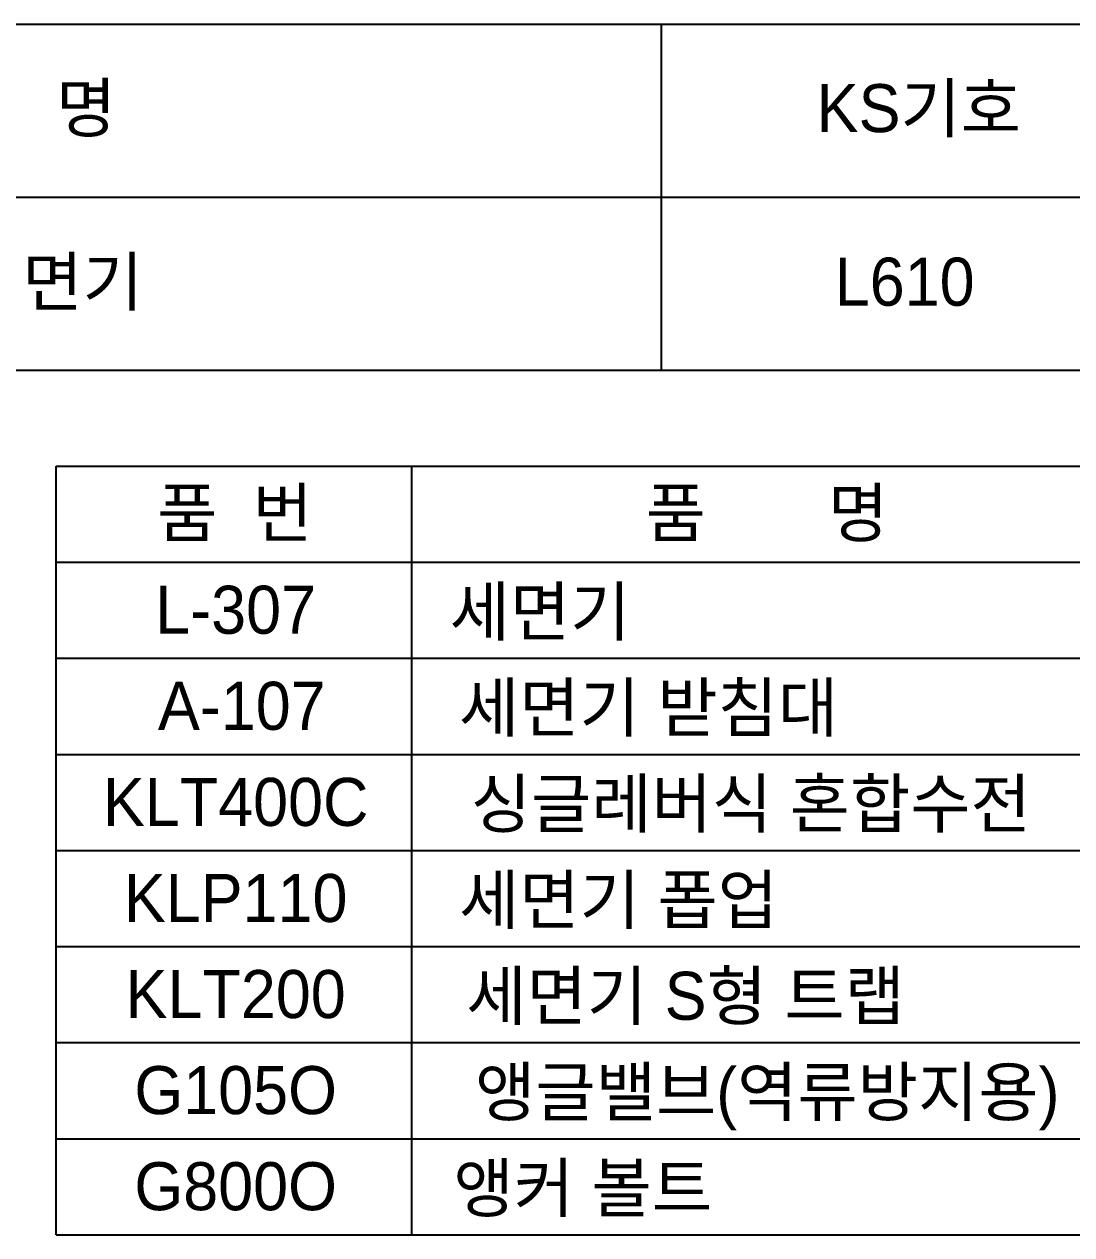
# Model space of a CAD drawing. Header units: millimetres. Extents: x 0 to 5624, y -67 to 2530.
# Drawn here: x 4783 to 5328, y 1900 to 2530 of the extents above; entities that cross this region are included whole.
import ezdxf
from ezdxf.enums import TextEntityAlignment as Align

# ---------------------------------------------------------------- set-up
doc = ezdxf.new("R2010")
doc.units = ezdxf.units.MM
doc.layers.add('TEXT', color=7, linetype='Continuous')
doc.layers.add('도각라인', color=255, linetype='Continuous')
doc.styles.add('타이틀', font='H2GTRM.TTF', dxfattribs={"height": 25})

msp = doc.modelspace()

# ---------------------------------------------------------------- linework, layer by layer
at = {"layer": '도각라인', "color": 7}
for p, q in [((3824.42, 2530), (5624.42, 2530)), ((5114.42, 2350), (5114.42, 2530)), ((4344.42, 2440), (5624.42, 2440)), ((3824.42, 2350), (5624.42, 2350)), ((4799.42, 1900), (4799.42, 2300)), ((4799.42, 2300), (5594.42, 2300)), ((4984.42, 1900), (4984.42, 2300)), ((4799.42, 2250), (5594.42, 2250)), ((4799.42, 2200), (5594.42, 2200)), ((4799.42, 2150), (5594.42, 2150)), ((4799.42, 2100), (5594.42, 2100)), ((4799.42, 2050), (5594.42, 2050)), ((4799.42, 2000), (5594.42, 2000)), ((4799.42, 1950), (5594.42, 1950)), ((4799.42, 1900), (5594.42, 1900))]:
    msp.add_line(p, q, dxfattribs=at)

# ---------------------------------------------------------------- texts
at = {"layer": 'TEXT', "style": '타이틀'}
for s, p in [('품             명', (4740.11, 2486.4)), ('KS기호', (5248.27, 2486.32)), ('평면붙임 세면기', (4730.19, 2396)), ('L610', (5240.9, 2396)), ('품  번', (4892.35, 2275.73)), ('품       명', (5169.23, 2275.73)), ('L-307', (4892.74, 2225.28)), ('세면기', (5051.14, 2224.38)), ('A-107', (4895.94, 2175.28)), (' 세면기 받침대', (5103.05, 2174.38)), ('KLT400C', (4892.74, 2125.28)), ('싱글레버식 혼합수전', (5160.8, 2124.38)), ('KLP110', (4892.74, 2075.28)), ('세면기 폽업', (5092.01, 2074.38)), ('KLT200', (4892.74, 2025.28)), ('세면기 S형 트랩', (5126.86, 2024.38)), ('G105O', (4892.74, 1975.28)), ('앵글밸브(역류방지용)', (5169.39, 1974.38)), ('G800O', (4892.74, 1925.28)), ('앵커 볼트', (5073.39, 1924.38))]:
    msp.add_text(s, height=25, dxfattribs=at).set_placement(p, align=Align.MIDDLE_CENTER)

doc.saveas('drawing.dxf')
